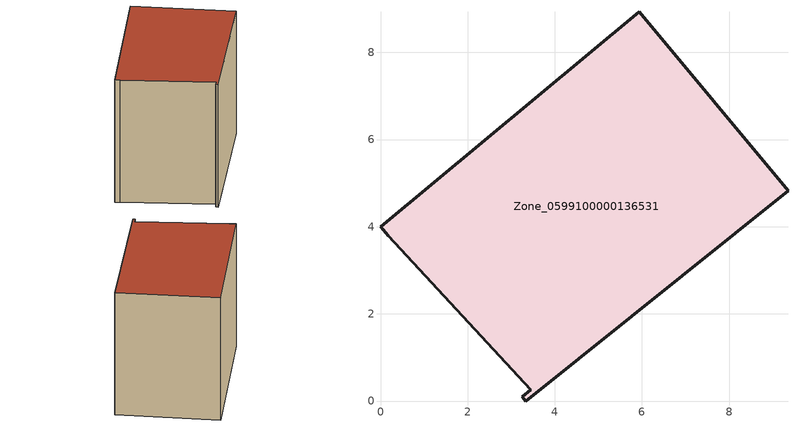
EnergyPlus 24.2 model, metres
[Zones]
Zone_0599100000136531
 floor ground (C_G): 3.25,0.09 3.44,0.27 0.17,3.79 0,4 5.94,8.93 9.35,4.83 3.33,0 z0
 wall outside (C_F): 0.17,3.79 3.44,0.27 3.25,0.09 3.33,0 9.35,4.83 5.94,8.93 0,4 0.17,3.79 z0:6.99
 roof outside (C_R): 3.44,0.27 3.25,0.09 3.33,0 9.35,4.83 5.94,8.93 0,4 0.17,3.79 z6.99
[BUILDING]
Pand.0599100000136531: North Axis=0; Terrain=City; Loads Convergence Tolerance Value=0.04; Temperature Convergence Tolerance Value=0.4; Solar Distribution=FullExterior; Maximum Number of Warmup Days=25; Minimum Number of Warmup Days=1
[Site:Location]
Rotterdam.The.Hague.AP_ZH_NLD Design_Conditions: Latitude=51.96; Longitude=4.45; Time Zone=1; Elevation=-4.5
[SITE:GROUNDTEMPERATURE:BUILDINGSURFACE]
18, 18, 18, 18, 18, 18, 18, 18, 18, 18, 18, 18
[MATERIAL] Thermal Absorptance=0.9; Solar Absorptance=0.7; Visible Absorptance=0.7
Name | Roughness | Thickness | Conductivity | Density | Specific Heat
G.TI.1946 | MediumSmooth | 0.15 | 1 | 540 | 1210
F.TI.1946 | Rough | 0.3 | 0.857143 | 1920 | 840
R.TI.1946 | MediumRough | 0.2 | 0.1 | 1500 | 1000
[CONSTRUCTION]
C_G: G.TI.1946
C_F: F.TI.1946
C_R: R.TI.1946
[ZONE]
Zone_0599100000136531: Type=1; Multiplier=1; Ceiling Height=Autocalculate; Volume=Autocalculate; Floor Area=autocalculate; Part of Total Floor Area=Yes
[ZONEINFILTRATION:DESIGNFLOWRATE]
Infil_Zone_0599100000136531: Zone or ZoneList or Space or SpaceList=Zone_0599100000136531; Schedule=AlwaysOn; Design Flow Rate Calculation Method=Flow/Area; Flow Rate per Floor Area=0.003; Constant Term Coefficient=1; Temperature Term Coefficient=0; Velocity Term Coefficient=0; Velocity Squared Term Coefficient=0
[HVACTEMPLATE:ZONE:IDEALLOADSAIRSYSTEM]
Zone_0599100000136531: Maximum Heating Supply Air Temperature=50; Minimum Cooling Supply Air Temperature=13; Maximum Heating Supply Air Humidity Ratio=0.0156; Minimum Cooling Supply Air Humidity Ratio=0.0077; Heating Limit=NoLimit; Cooling Limit=NoLimit; Dehumidification Control Type=ConstantSensibleHeatRatio; Cooling Sensible Heat Ratio=0.7; Dehumidification Setpoint=60; Humidification Control Type=None; Humidification Setpoint=30; Outdoor Air Method=None; Outdoor Air Flow Rate per Person=0.00944; Outdoor Air Flow Rate per Zone Floor Area=0; Outdoor Air Flow Rate per Zone=0; Demand Controlled Ventilation Type=None; Outdoor Air Economizer Type=NoEconomizer; Heat Recovery Type=None; Sensible Heat Recovery Effectiveness=0.7; Latent Heat Recovery Effectiveness=0.65
[ZONECONTROL:THERMOSTAT]
ThermostatControl_Zone_0599100000136531: Zone or ZoneList=Zone_0599100000136531; Control Type Schedule=DualSetpointControlType; Control 1=Thermostat_Zone_0599100000136531; Temperature Difference Between Cutout And Setpoint=0
[THERMOSTATSETPOINT:DUALSETPOINT]
Thermostat_Zone_0599100000136531: Heating Setpoint Temperature Schedule=HeatingSetpoint_Zone_0599100000136531; Cooling Setpoint Temperature Schedule=CoolingSetpoint_Zone_0599100000136531
[SCHEDULE:COMPACT]
HeatingSetpoint_Zone_0599100000136531: Through: 12/31, For: AllDays, Until: 24:00, 21
CoolingSetpoint_Zone_0599100000136531: Through: 12/31, For: AllDays, Until: 24:00, 24
DualSetpointControlType: Through: 12/31, For: AllDays, Until: 24:00, 4
AlwaysOn: Through: 12/31, For: AllDays, Until: 24:00, 1
